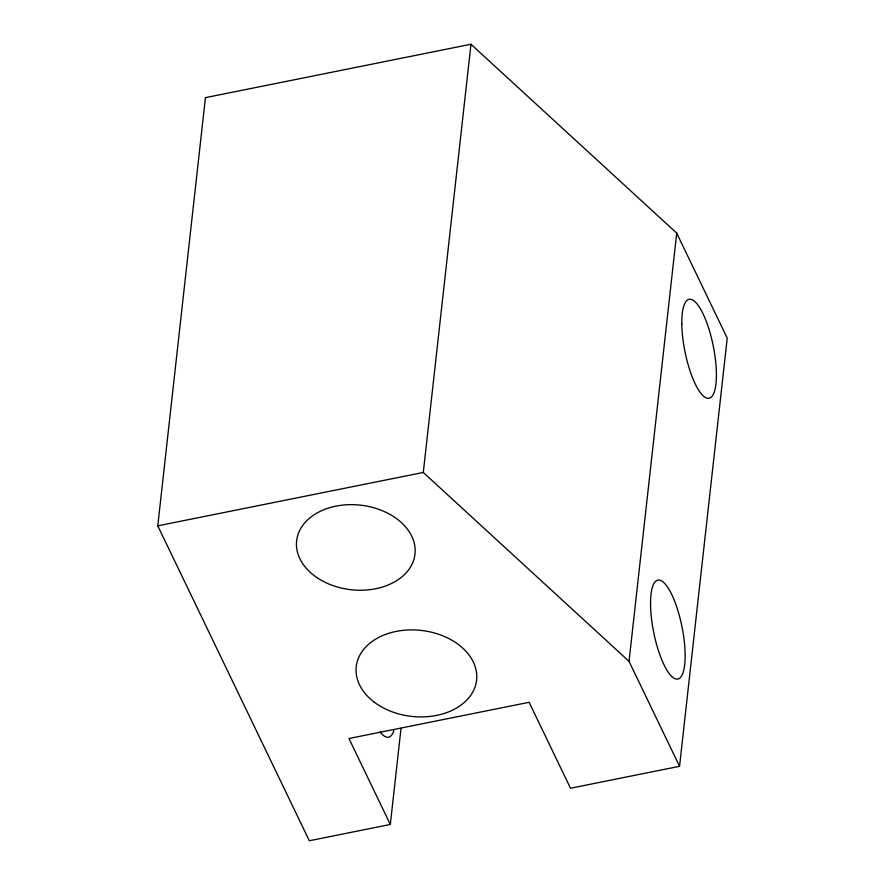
<?xml version="1.0" encoding="UTF-8"?>
<svg xmlns="http://www.w3.org/2000/svg" width="885" height="885" viewBox="0 0 885 885"><rect width="100%" height="100%" fill="white"/><g stroke="black" fill="none" stroke-linecap="round" stroke-linejoin="round"><path stroke-width="1.33" d="M157.773 525.845L205.442 97.638L470.975 44.25L676.715 233.131L727.227 338.103L679.558 766.31L570.493 788.236L529.13 702.292L348.955 738.51L390.318 824.466L309.319 840.75L157.773 525.845L423.295 472.457L629.036 661.349L679.558 766.31M423.295 472.457L470.975 44.25M390.318 824.466L401.016 728.388M629.036 661.349L676.715 233.131M393.847 730.601A50.467 14.425 78.6 0 1 380.074 731.906M317.284 577.817A59.549 42.546 6.4 0 0 414.191 558.335A59.549 42.546 6.4 0 0 335.924 506.143A59.549 42.546 6.4 0 0 317.284 577.817M374.322 702.225A60.567 43.265 6.4 0 0 474.957 687.202A60.567 43.265 6.4 0 0 399.976 630.751A60.567 43.265 6.4 0 0 374.322 702.225M650.552 604.853A50.467 14.425 78.6 0 0 676.97 679.127A50.467 14.425 78.6 0 0 675.963 604.721A50.467 14.425 78.6 0 0 650.552 604.853M681.815 324.065A50.467 14.425 78.6 0 0 708.232 398.338A50.467 14.425 78.6 0 0 707.226 323.932A50.467 14.425 78.6 0 0 681.815 324.065"/></g></svg>
